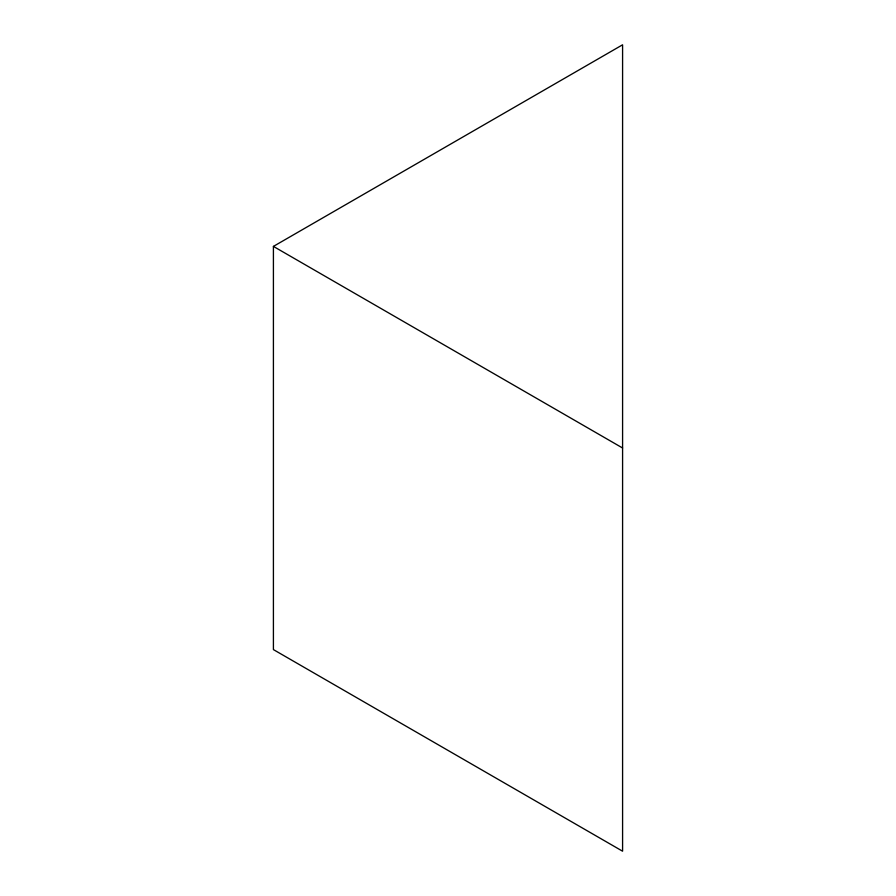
<?xml version="1.0" encoding="UTF-8"?>
<svg xmlns="http://www.w3.org/2000/svg" width="896" height="896" viewBox="0 0 896 896"><rect width="100%" height="100%" fill="white"/><g stroke="black" fill="none" stroke-linecap="round" stroke-linejoin="round"><path stroke-width="1.34" d="M273.414 246.4L622.586 44.8L622.586 851.2L273.414 649.6L273.414 246.4L622.586 448"/></g></svg>
